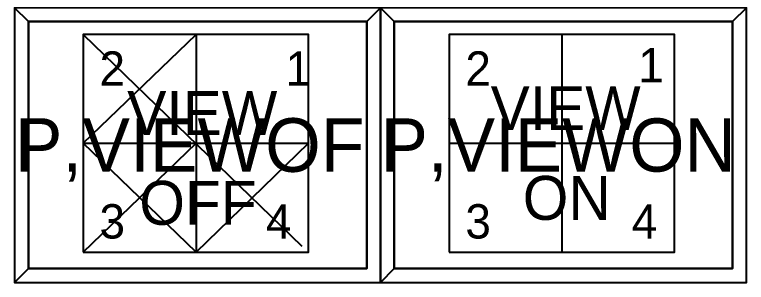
# Model space of a CAD drawing. Extents: x 95906.5 to 95923.6, y 90964.6 to 90972.9.
# Drawn here: x 95912.632 to 95913.432, y 90970.262 to 90970.554 of the extents above; entities that cross this region are included whole.
import ezdxf

# ---------------------------------------------------------------- set-up
doc = ezdxf.new("R2010")
doc.units = 0
for name, color, linetype in [('Level 1', 7, 'Continuous'), ('Level 11', 7, 'Continuous'), ('Level 2', 7, 'Continuous'), ('Level 3', 7, 'Continuous'), ('Level 4', 7, 'Continuous'), ('Level 5', 7, 'Continuous'), ('Level 6', 7, 'Continuous'), ('Level 63', 7, 'Continuous')]:
    doc.layers.add(name, color=color, linetype=linetype)

msp = doc.modelspace()

# ---------------------------------------------------------------- linework, layer by layer
at = {"layer": 'Level 1'}
for points in [[(95912.6323, 90970.2617), (95913.0323, 90970.2617), (95913.0323, 90970.5617), (95912.6323, 90970.5617)], [(95913.0323, 90970.2617), (95913.4323, 90970.2617), (95913.4323, 90970.5617), (95913.0323, 90970.5617)]]:
    msp.add_lwpolyline(points, close=True, dxfattribs=at)
at = {"layer": 'Level 11'}
for points in [[(95912.6473, 90970.2767), (95913.0173, 90970.2767), (95913.0173, 90970.5467), (95912.6473, 90970.5467)], [(95913.0473, 90970.2767), (95913.4173, 90970.2767), (95913.4173, 90970.5467), (95913.0473, 90970.5467)]]:
    msp.add_lwpolyline(points, close=True, dxfattribs=at)
at = {"layer": 'Level 2'}
for points in [[(95912.6323, 90970.5617), (95912.6323, 90970.2617), (95912.6473, 90970.2767), (95912.6473, 90970.5467), (95913.0173, 90970.5467), (95913.0323, 90970.5617)], [(95913.0323, 90970.5617), (95913.0323, 90970.2617), (95913.0473, 90970.2767), (95913.0473, 90970.5467), (95913.4173, 90970.5467), (95913.4323, 90970.5617)]]:
    msp.add_lwpolyline(points, close=True, dxfattribs=at)
at = {"layer": 'Level 3'}
for points in [[(95912.6323, 90970.2617), (95913.0323, 90970.2617), (95913.0323, 90970.5617), (95913.0173, 90970.5467), (95913.0173, 90970.2767), (95912.6473, 90970.2767)], [(95913.0323, 90970.2617), (95913.4323, 90970.2617), (95913.4323, 90970.5617), (95913.4173, 90970.5467), (95913.4173, 90970.2767), (95913.0473, 90970.2767)]]:
    msp.add_lwpolyline(points, close=True, dxfattribs=at)
at = {"layer": 'Level 4'}
for p, q in [((95912.6473, 90970.5467), (95912.6323, 90970.5617)), ((95913.0473, 90970.5467), (95913.0323, 90970.5617))]:
    msp.add_line(p, q, dxfattribs=at)
at = {"layer": 'Level 6'}
for p, q in [((95912.7074, 90970.5325), (95912.9463, 90970.3012)), ((95912.7074, 90970.4136), (95912.8306, 90970.5325)), ((95912.8306, 90970.5325), (95912.8306, 90970.2947)), ((95913.2306, 90970.5325), (95913.2306, 90970.2947)), ((95912.7074, 90970.4136), (95912.9537, 90970.4136)), ((95912.7074, 90970.2947), (95912.8306, 90970.4136)), ((95912.8306, 90970.2947), (95912.7074, 90970.4136)), ((95912.8306, 90970.2947), (95912.9537, 90970.4136)), ((95913.1074, 90970.4136), (95913.3537, 90970.4136))]:
    msp.add_line(p, q, dxfattribs=at)
for points in [[(95912.7074, 90970.2947), (95912.9537, 90970.2947), (95912.9537, 90970.5325), (95912.7074, 90970.5325)], [(95913.1074, 90970.2947), (95913.3537, 90970.2947), (95913.3537, 90970.5325), (95913.1074, 90970.5325)]]:
    msp.add_lwpolyline(points, close=True, dxfattribs=at)

# ---------------------------------------------------------------- texts
at = {"layer": 'Level 5'}
for s, p in [('VIEW', (95913.1527, 90970.428)), ('VIEW', (95912.7554, 90970.4226)), ('ON', (95913.1878, 90970.33)), ('OFF', (95912.7686, 90970.3246))]:
    msp.add_text(s, height=0.047999, dxfattribs=at).set_placement(p)
at = {"layer": 'Level 6'}
for s, p in [('2', (95912.7251, 90970.4766)), ('1', (95912.9285, 90970.4766)), ('2', (95913.1251, 90970.4766)), ('1', (95913.3141, 90970.4802)), ('3', (95912.7251, 90970.3096)), ('4', (95912.907, 90970.3096)), ('3', (95913.1251, 90970.3096)), ('4', (95913.307, 90970.3096))]:
    msp.add_text(s, height=0.0375, dxfattribs=at).set_placement(p)
at = {"layer": 'Level 63'}
for s, height, p in [('P,VIEWOF', 0.0585, (95912.6323, 90970.3825)), ('P,VIEWON', 0.0581, (95913.0323, 90970.3827))]:
    msp.add_text(s, height=height, dxfattribs=at).set_placement(p)

doc.saveas('drawing.dxf')
